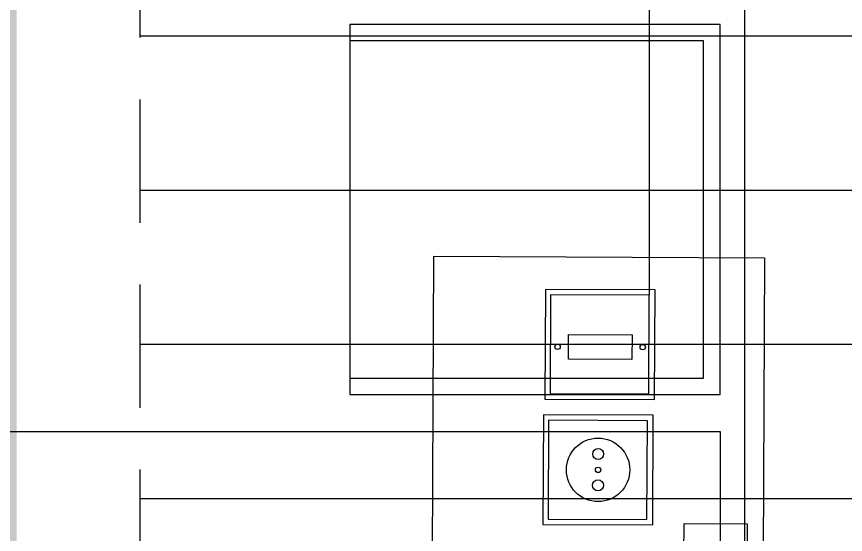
# Model space of a CAD drawing. Header units: inches. Extents: x 567115 to 582893, y 124948 to 133566.
# Drawn here: x 580393.6 to 580494.3, y 130308.1 to 130371.1 of the extents above; entities that cross this region are included whole.
import ezdxf

# ---------------------------------------------------------------- set-up
doc = ezdxf.new("R2010")
doc.units = ezdxf.units.IN
doc.header["$MEASUREMENT"] = 0
doc.linetypes.add('DASHED', pattern=[0.75, 0.5, -0.25])
for name, color, linetype in [('BOARD', 3, 'Continuous'), ('kazeb', 15, 'Continuous'), ('khatchin', 15, 'DASHED'), ('LIGHTING', 3, 'Continuous'), ('LIGHTING WIRE', 4, 'Continuous'), ('mobl', 11, 'Continuous'), ('wall kanaf', 4, 'Continuous')]:
    doc.layers.add(name, color=color, linetype=linetype)

# ---------------------------------------------------------------- blocks, each defined once
blk = doc.blocks.new('BOARD1')
at = {"layer": 'BOARD', "color": 4}
for p, q in [((-77.35, 2.64), (98.93, 2.64)), ((-77.35, -51.78), (-77.35, 2.64)), ((98.93, -51.78), (-77.35, -51.78))]:
    blk.add_line(p, q, dxfattribs=at)
at = {"layer": 'BOARD'}
for p, q in [((-33.52, -10.39), (-33.52, 0)), ((-33.52, 0), (33.52, 0)), ((33.52, -10.39), (-33.52, -10.39)), ((-71.97, -15.31), (-71.97, -33.37)), ((-53.9, -15.31), (-71.97, -15.31)), ((-71.09, -16.27), (-71.09, -32.53)), ((-54.83, -16.27), (-71.09, -16.27)), ((-54.83, -32.53), (-54.83, -16.27)), ((-53.9, -33.37), (-53.9, -15.31)), ((-51.33, -15.54), (-51.33, -33.61)), ((-33.27, -15.54), (-51.33, -15.54)), ((-33.27, -33.61), (-33.27, -15.54)), ((-50.43, -16.5), (-50.43, -32.76)), ((-34.17, -16.5), (-50.43, -16.5)), ((-34.17, -32.76), (-34.17, -16.5)), ((-71.09, -32.53), (-54.83, -32.53)), ((-71.97, -33.37), (-53.9, -33.37)), ((-51.33, -33.61), (-33.27, -33.61)), ((-50.43, -32.76), (-34.17, -32.76))]:
    blk.add_line(p, q, dxfattribs=at)
at = {"layer": 'BOARD', "color": 30}
for p, q in [((-64.55, -29.54), (-64.55, -19.07)), ((-64.55, -19.07), (-60.51, -19.07)), ((-60.51, -19.07), (-60.51, -29.54)), ((-60.51, -29.54), (-64.55, -29.54))]:
    blk.add_line(p, q, dxfattribs=at)
for centre, radius in [((-62.53, -17.32), 0.437), ((-42.3, -24.57), 5.22), ((-42.3, -24.57), 0.442), ((-62.53, -31.32), 0.437)]:
    blk.add_circle(centre, radius, dxfattribs=at)
at = {"layer": 'BOARD', "color": 2}
for centre in [(-44.91, -24.57), (-39.76, -24.57)]:
    blk.add_circle(centre, 0.9, dxfattribs=at)
blk = doc.blocks.new('tahkt')
at = {"layer": 'mobl'}
for p, q in [((0, -45), (0, 45)), ((200, -45), (0, -45)), ((45, -49.5), (0, -49.5)), ((0, -49.5), (0, -94.5)), ((45, -94.5), (45, -49.5)), ((45, -51.5), (2, -51.5)), ((2, -51.5), (2, -92.5)), ((2, -92.5), (45, -92.5)), ((0, -94.5), (45, -94.5))]:
    blk.add_line(p, q, dxfattribs=at)

msp = doc.modelspace()

# ---------------------------------------------------------------- hatches: boundary and pattern name
at = {"layer": 'kazeb'}
h = msp.add_hatch(dxfattribs=at)
h.set_pattern_fill('ANSI33', color=256, scale=150, style=0)
edge = h.paths.add_edge_path()
edge.add_line((582109.57, 128632.04), (582109.57, 128392.04))
edge.add_line((582109.57, 128392.04), (578320.57, 128392.04))
edge.add_line((578320.57, 128392.04), (578320.57, 128690.54))
edge.add_line((578320.57, 128690.54), (578793.57, 128690.54))
edge.add_line((578793.57, 128690.54), (578793.57, 129021.04))
edge.add_line((578793.57, 129021.04), (578726.07, 129021.04))
edge.add_line((578726.07, 129021.04), (578726.07, 129420.54))
edge.add_line((578726.07, 129420.54), (578793.57, 129420.54))
edge.add_line((578793.57, 129420.54), (578793.57, 129646.75))
edge.add_arc((578599.47, 129621.05), 195.79, 7.5429, 86.8508)
edge.add_line((578610.23, 129816.54), (577001.07, 129816.54))
edge.add_line((577001.07, 129816.54), (577001.07, 129854.04))
edge.add_line((577001.07, 129854.04), (576904.07, 129854.04))
edge.add_line((576904.07, 129854.04), (576905.74, 130029.04))
edge.add_line((576905.74, 130029.04), (577001.07, 130029.04))
edge.add_line((577001.07, 130029.04), (577001.07, 130066.54))
edge.add_line((577001.07, 130066.54), (580046.57, 130066.54))
edge.add_line((580046.57, 130066.54), (580046.57, 131114.04))
edge.add_line((580046.57, 131114.04), (580126.57, 131114.04))
edge.add_line((580126.57, 131114.04), (580126.57, 131169.54))
edge.add_line((580126.57, 131169.54), (580340.34, 131169.54))
edge.add_line((580340.34, 131169.54), (580346.57, 131169.54))
edge.add_line((580346.57, 131169.54), (580393.57, 131169.54))
edge.add_line((580393.57, 131169.54), (580393.57, 128632.04))
edge.add_line((580393.57, 128632.04), (582109.57, 128632.04))
edge = h.paths.add_edge_path(flags=16)
edge.add_line((578993.57, 128632.04), (580058.69, 128632.04))
edge.add_line((580058.69, 128632.04), (580058.44, 129716.54))
edge.add_arc((579958.61, 129716.73), 99.84, 359.8898, 448.6633)
edge.add_line((579960.94, 129816.54), (578993.57, 129816.54))
edge.add_line((578993.57, 129816.54), (578993.57, 128632.04))
h = msp.add_hatch(dxfattribs=at)
h.set_pattern_fill('LINE', color=256, scale=150, style=2)
h.paths.add_polyline_path([(581093.57, 130477.04), (580519.57, 130477.04), (580519.57, 130406.04), (580408.57, 130406.04), (580408.57, 130087.04), (581164.57, 130087.04), (581164.57, 130406.04), (581093.57, 130406.04)])

# ---------------------------------------------------------------- linework, layer by layer
at = {"layer": 'khatchin', "ltscale": 30}
msp.add_lwpolyline([(581093.57, 130477.04), (580519.57, 130477.04), (580519.57, 130406.04), (580408.57, 130406.04), (580408.57, 130087.04), (581164.57, 130087.04), (581164.57, 130406.04), (581093.57, 130406.04), (581093.57, 130477.04)], dxfattribs=at)
msp.add_lwpolyline([(580482.09, 130421.15), (580408.59, 130421.15), (580408.59, 130456.65), (580102.09, 130456.65), (580102.09, 130451.65), (580102.09, 130331.65), (580102.09, 130092.15), (580482.09, 130092.15)], close=True, dxfattribs=at)
at = {"layer": 'LIGHTING WIRE', "ltscale": 30}
msp.add_line((580470.49, 130584.48), (580470.49, 130337.22), dxfattribs=at)
at = {"layer": 'wall kanaf', "color": 15, "ltscale": 0.1}
msp.add_line((580482.09, 130092.15), (580482.09, 130421.15), dxfattribs=at)

# ---------------------------------------------------------------- block references
at = {"layer": 'LIGHTING', "linetype": 'Continuous', "ltscale": 7, "xscale": 0.738630000007106, "yscale": 0.738630000007106, "zscale": 0.738630000007106, "rotation": 269.7461492860658}
msp.add_blockref('BOARD1', (580482.27, 130284.66), dxfattribs=at)
at = {"layer": 'mobl', "linetype": 'Continuous', "rotation": 180}
msp.add_blockref('tahkt', (580479.09, 130275.65), dxfattribs=at)

doc.saveas('drawing.dxf')
